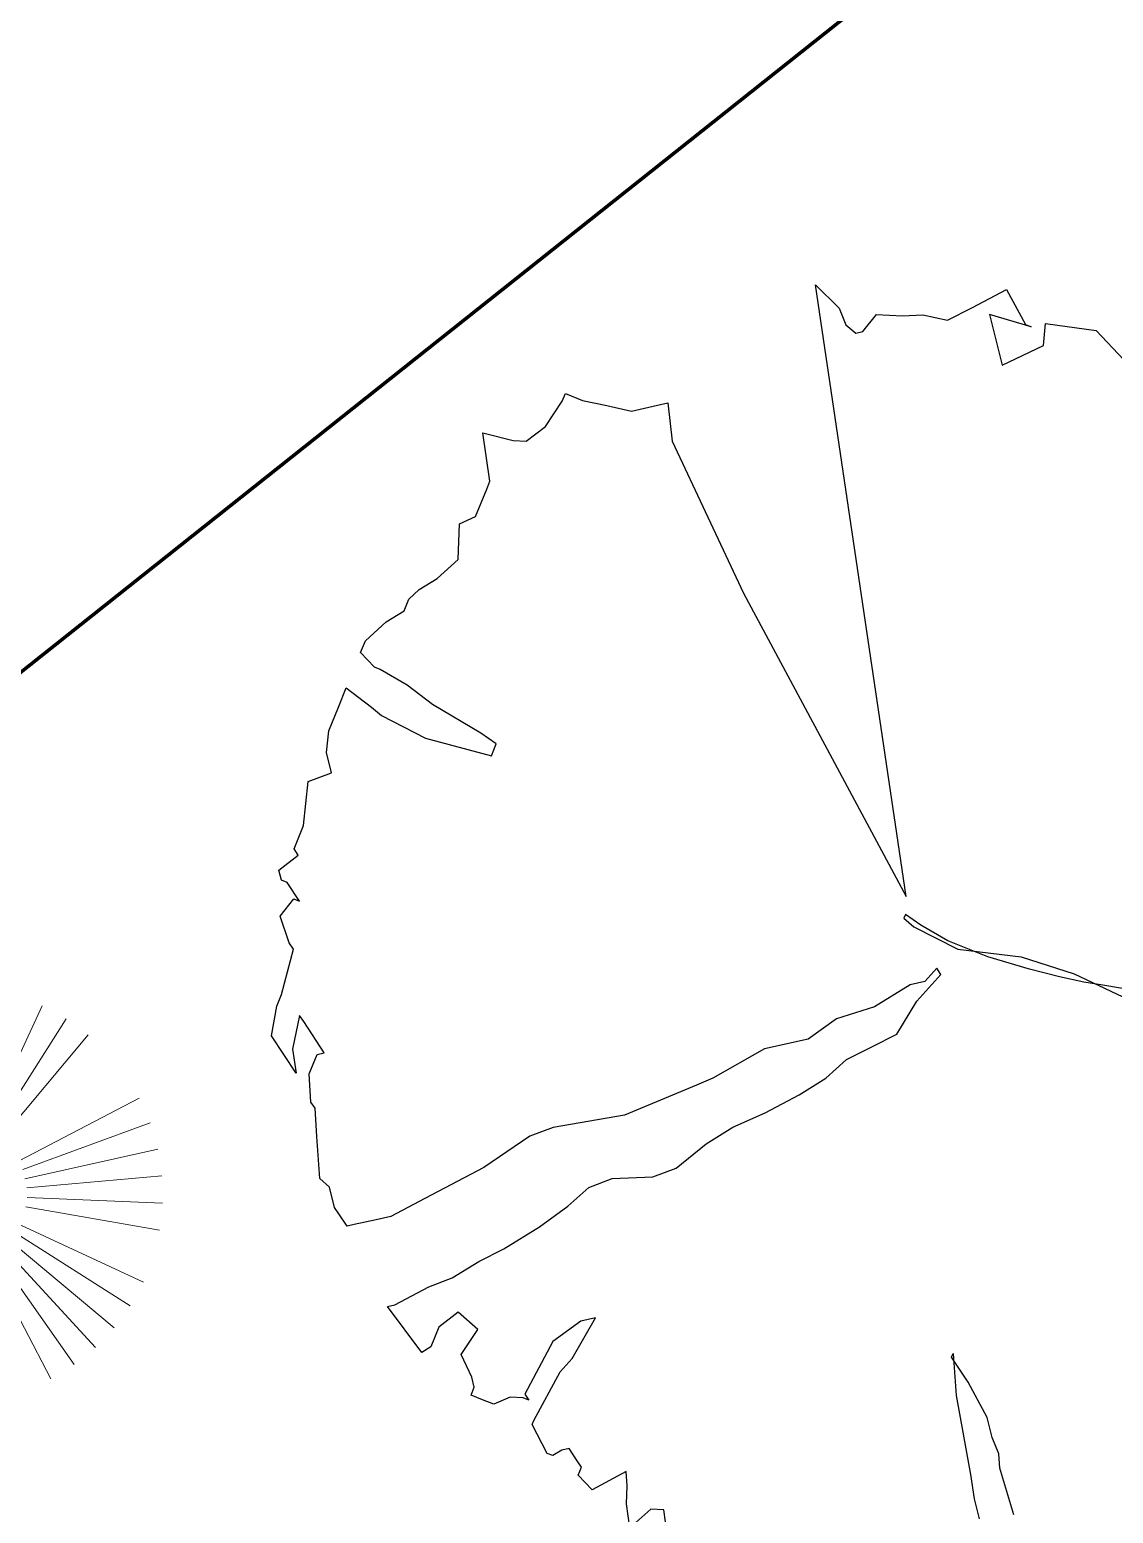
# Model space of a CAD drawing. Header units: millimetres. Extents: x 111 to 1506, y 14 to 566.
# Drawn here: x 254.112 to 255.637, y 124.231 to 126.32 of the extents above; entities that cross this region are included whole.
import ezdxf

# ---------------------------------------------------------------- set-up
doc = ezdxf.new("R2010")
doc.units = ezdxf.units.MM
doc.layers.add('fer', color=8, linetype='Continuous')
doc.layers.add('G', color=254, linetype='Continuous', lineweight=5)
doc.layers.add('PALMERAS114', color=114, linetype='Continuous', lineweight=5)
doc.styles.add('ATTR', font='romans.shx', dxfattribs={"width": 0.8, "height": 2.52})
pattern_1 = [(22.914772, (797.12783, 1599.99595), (0.097837146, 0.241122153), [0.552, -0.184]), (112.914772, (797.29731, 1600.0676), (0.097837146, 0.241122153), [0.552, -0.184])]

# ---------------------------------------------------------------- blocks, each defined once
blk = doc.blocks.new('tr')
at = {"layer": 'fer', "color": 97}
for p, q in [((1379.4432, 206.2581), (1379.3897, 206.2148)), ((1379.4432, 206.2581), (1379.3897, 206.2148)), ((1379.3897, 206.2148), (1379.3718, 206.2061)), ((1379.3897, 206.2148), (1379.3718, 206.2061)), ((1379.4432, 206.1975), (1379.467, 206.2148)), ((1379.4432, 206.1975), (1379.467, 206.2148)), ((1379.354, 206.1888), (1379.3302, 206.1715)), ((1379.354, 206.1888), (1379.3302, 206.1715)), ((1379.3718, 206.2061), (1379.354, 206.1888)), ((1379.3718, 206.2061), (1379.354, 206.1888)), ((1379.4135, 206.1801), (1379.4432, 206.1975)), ((1379.4135, 206.1801), (1379.4432, 206.1975)), ((1379.3302, 206.1715), (1379.2944, 206.1281)), ((1379.3302, 206.1715), (1379.2944, 206.1281)), ((1379.3182, 206.1195), (1379.4135, 206.1801)), ((1379.3182, 206.1195), (1379.4135, 206.1801)), ((1378.7053, 206.0501), (1378.7112, 206.1541)), ((1378.7053, 206.0501), (1378.7112, 206.1541)), ((1378.6934, 206.1455), (1378.7053, 206.0935)), ((1378.6934, 206.1455), (1378.7053, 206.0935)), ((1379.2944, 206.1281), (1379.2706, 206.0935)), ((1379.2944, 206.1281), (1379.2706, 206.0935)), ((1379.2825, 206.1021), (1379.3182, 206.1195)), ((1379.2825, 206.1021), (1379.3182, 206.1195)), ((1378.7053, 206.0935), (1378.7112, 206.0675)), ((1378.7053, 206.0935), (1378.7112, 206.0675)), ((1379.2647, 206.0935), (1379.2825, 206.1021)), ((1379.2647, 206.0935), (1379.2825, 206.1021)), ((1379.2706, 206.0935), (1379.2647, 206.0935)), ((1379.2706, 206.0935), (1379.2647, 206.0935)), ((1378.7112, 206.0675), (1378.7172, 206.0328)), ((1378.7112, 206.0675), (1378.7172, 206.0328)), ((1378.7112, 205.9722), (1378.7053, 206.0501)), ((1378.7112, 205.9722), (1378.7053, 206.0501)), ((1378.7172, 206.0328), (1378.7231, 205.9895)), ((1378.7172, 206.0328), (1378.7231, 205.9895)), ((1378.7231, 205.9895), (1378.7291, 205.9288)), ((1378.7231, 205.9895), (1378.7291, 205.9288)), ((1378.735, 205.8855), (1378.7112, 205.9722)), ((1378.735, 205.8855), (1378.7112, 205.9722)), ((1378.7291, 205.9288), (1378.7291, 205.8682)), ((1378.7291, 205.9288), (1378.7291, 205.8682)), ((1378.7291, 205.8162), (1378.735, 205.8855)), ((1378.7291, 205.8162), (1378.735, 205.8855)), ((1378.7767, 205.8768), (1378.7707, 205.8682)), ((1378.7767, 205.8768), (1378.7707, 205.8682)), ((1378.8243, 205.8595), (1378.7767, 205.8768)), ((1378.8243, 205.8595), (1378.7767, 205.8768)), ((1378.7291, 205.8682), (1378.7231, 205.8248)), ((1378.7291, 205.8682), (1378.7231, 205.8248)), ((1378.7707, 205.8682), (1378.7946, 205.8595)), ((1378.7707, 205.8682), (1378.7946, 205.8595)), ((1378.7946, 205.8595), (1378.8065, 205.8422)), ((1378.7946, 205.8595), (1378.8065, 205.8422)), ((1378.8779, 205.8508), (1378.8243, 205.8595)), ((1378.8779, 205.8508), (1378.8243, 205.8595)), ((1378.8065, 205.8422), (1378.8541, 205.8075)), ((1378.8065, 205.8422), (1378.8541, 205.8075)), ((1378.9076, 205.8248), (1378.8779, 205.8508)), ((1378.9076, 205.8248), (1378.8779, 205.8508)), ((1378.7231, 205.8248), (1378.7172, 205.7988)), ((1378.7231, 205.8248), (1378.7172, 205.7988)), ((1378.7231, 205.7988), (1378.7291, 205.8162)), ((1378.7231, 205.7988), (1378.7291, 205.8162)), ((1378.9374, 205.7988), (1378.9076, 205.8248)), ((1378.9374, 205.7988), (1378.9076, 205.8248)), ((1379.6515, 205.8162), (1379.6218, 205.7988)), ((1379.6515, 205.8162), (1379.6218, 205.7988)), ((1378.7172, 205.7988), (1378.7231, 205.7988)), ((1378.7172, 205.7988), (1378.7231, 205.7988)), ((1378.8541, 205.8075), (1378.8898, 205.7642)), ((1378.8541, 205.8075), (1378.8898, 205.7642)), ((1378.9731, 205.7815), (1378.9374, 205.7988)), ((1378.9731, 205.7815), (1378.9374, 205.7988)), ((1379.6218, 205.7988), (1379.6277, 205.7815)), ((1379.6218, 205.7988), (1379.6277, 205.7815)), ((1377.8543, 205.7382), (1377.8781, 205.7902)), ((1377.8543, 205.7382), (1377.8781, 205.7902)), ((1378.6934, 205.7902), (1377.9435, 205.3482)), ((1378.6934, 205.7902), (1377.9435, 205.3482)), ((1378.3839, 205.4175), (1378.6934, 205.7902)), ((1378.3839, 205.4175), (1378.6934, 205.7902)), ((1379.0088, 205.7555), (1378.9731, 205.7815)), ((1379.0088, 205.7555), (1378.9731, 205.7815)), ((1379.6277, 205.7815), (1379.6634, 205.7642)), ((1379.6277, 205.7815), (1379.6634, 205.7642)), ((1378.8898, 205.7642), (1378.9314, 205.7382)), ((1378.8898, 205.7642), (1378.9314, 205.7382)), ((1379.0505, 205.7208), (1379.0088, 205.7555)), ((1379.0505, 205.7208), (1379.0088, 205.7555)), ((1379.6634, 205.7642), (1379.6337, 205.7468)), ((1379.6634, 205.7642), (1379.6337, 205.7468)), ((1377.8721, 205.6688), (1377.8543, 205.7382)), ((1377.8721, 205.6688), (1377.8543, 205.7382)), ((1378.9314, 205.7382), (1378.9671, 205.6862)), ((1378.9314, 205.7382), (1378.9671, 205.6862)), ((1379.6099, 205.7382), (1379.592, 205.7295)), ((1379.6099, 205.7382), (1379.592, 205.7295)), ((1379.592, 205.7295), (1379.6337, 205.6948)), ((1379.592, 205.7295), (1379.6337, 205.6948)), ((1379.6337, 205.7468), (1379.6099, 205.7382)), ((1379.6337, 205.7468), (1379.6099, 205.7382)), ((1379.0862, 205.6862), (1379.0505, 205.7208)), ((1379.0862, 205.6862), (1379.0505, 205.7208)), ((1379.6337, 205.6948), (1379.6218, 205.6688)), ((1379.6337, 205.6948), (1379.6218, 205.6688)), ((1379.6337, 205.6948), (1379.6337, 205.6948)), ((1379.6337, 205.6948), (1379.6337, 205.6948)), ((1377.9019, 205.6775), (1377.8721, 205.6688)), ((1377.9019, 205.6775), (1377.8721, 205.6688)), ((1377.9495, 205.6342), (1377.9019, 205.6775)), ((1377.9495, 205.6342), (1377.9019, 205.6775)), ((1378.9671, 205.6862), (1379.0326, 205.6342)), ((1378.9671, 205.6862), (1379.0326, 205.6342)), ((1379.1219, 205.6602), (1379.0862, 205.6862)), ((1379.1219, 205.6602), (1379.0862, 205.6862)), ((1379.6099, 205.6688), (1379.6039, 205.6602)), ((1379.6099, 205.6688), (1379.6039, 205.6602)), ((1379.6158, 205.6688), (1379.6099, 205.6688)), ((1379.6158, 205.6688), (1379.6099, 205.6688)), ((1379.6218, 205.6688), (1379.6158, 205.6688)), ((1379.6218, 205.6688), (1379.6158, 205.6688)), ((1377.884, 205.6515), (1377.89, 205.5909)), ((1377.884, 205.6515), (1377.884, 205.6515)), ((1377.884, 205.6429), (1377.884, 205.6515)), ((1377.884, 205.6515), (1377.89, 205.5909)), ((1377.884, 205.6515), (1377.884, 205.6515)), ((1377.884, 205.6429), (1377.884, 205.6515)), ((1379.1695, 205.6342), (1379.1219, 205.6602)), ((1379.1695, 205.6342), (1379.1219, 205.6602)), ((1379.6039, 205.6602), (1379.592, 205.6429)), ((1379.6039, 205.6602), (1379.592, 205.6429)), ((1377.8483, 205.5995), (1377.884, 205.6429)), ((1377.8483, 205.5995), (1377.884, 205.6429)), ((1377.89, 205.5909), (1377.9495, 205.6342)), ((1377.89, 205.5909), (1377.9495, 205.6342)), ((1379.0326, 205.6342), (1379.0505, 205.6169)), ((1379.0326, 205.6342), (1379.0505, 205.6169)), ((1379.1933, 205.6082), (1379.1695, 205.6342)), ((1379.1933, 205.6082), (1379.1695, 205.6342)), ((1379.592, 205.6429), (1379.598, 205.6342)), ((1379.592, 205.6429), (1379.598, 205.6342)), ((1379.598, 205.6342), (1379.6099, 205.6255)), ((1379.598, 205.6342), (1379.6099, 205.6255)), ((1379.6099, 205.6255), (1379.6099, 205.6169)), ((1379.6099, 205.6255), (1379.6099, 205.6169)), ((1379.0505, 205.6169), (1379.1278, 205.5389)), ((1379.0505, 205.6169), (1379.1278, 205.5389)), ((1379.2171, 205.5562), (1379.1933, 205.6082)), ((1379.2171, 205.5562), (1379.1933, 205.6082)), ((1379.4075, 205.6082), (1379.4194, 205.5909)), ((1379.473, 205.5995), (1379.4075, 205.6082)), ((1379.4075, 205.6082), (1379.4194, 205.5909)), ((1379.473, 205.5995), (1379.4075, 205.6082)), ((1379.6099, 205.6169), (1379.5801, 205.5822)), ((1379.6099, 205.6169), (1379.5801, 205.5822)), ((1377.89, 205.5649), (1377.8483, 205.5995)), ((1377.89, 205.5649), (1377.8483, 205.5995)), ((1379.4194, 205.5909), (1379.4611, 205.5649)), ((1379.4194, 205.5909), (1379.4611, 205.5649)), ((1379.4968, 205.5909), (1379.473, 205.5995)), ((1379.4968, 205.5909), (1379.473, 205.5995)), ((1379.5741, 205.5822), (1379.4968, 205.5909)), ((1379.5741, 205.5822), (1379.4968, 205.5909)), ((1377.9197, 205.5389), (1377.89, 205.5649)), ((1377.9197, 205.5389), (1377.89, 205.5649)), ((1379.4611, 205.5649), (1379.5444, 205.5562)), ((1379.4611, 205.5649), (1379.5444, 205.5562)), ((1379.5444, 205.5562), (1379.5503, 205.5649)), ((1379.5444, 205.5562), (1379.5503, 205.5649)), ((1379.5503, 205.5649), (1379.5503, 205.5562)), ((1379.5503, 205.5649), (1379.5503, 205.5562)), ((1379.5801, 205.5822), (1379.5741, 205.5822)), ((1379.5801, 205.5822), (1379.5741, 205.5822)), ((1379.2409, 205.5302), (1379.2171, 205.5562)), ((1379.2409, 205.5302), (1379.2171, 205.5562)), ((1379.5503, 205.5562), (1379.5563, 205.5389)), ((1379.5503, 205.5562), (1379.5563, 205.5389)), ((1377.9257, 205.5042), (1377.9197, 205.5389)), ((1377.9257, 205.5042), (1377.9197, 205.5389)), ((1379.1278, 205.5389), (1379.1814, 205.4522)), ((1379.1278, 205.5389), (1379.1814, 205.4522)), ((1379.2766, 205.5129), (1379.2409, 205.5302)), ((1379.2766, 205.5129), (1379.2409, 205.5302)), ((1379.5563, 205.5389), (1379.5741, 205.5215)), ((1379.5563, 205.5389), (1379.5741, 205.5215)), ((1379.5741, 205.5215), (1379.5741, 205.5042)), ((1379.5741, 205.5215), (1379.5741, 205.5042)), ((1377.9376, 205.4782), (1377.9257, 205.5042)), ((1377.9376, 205.4782), (1377.9257, 205.5042)), ((1379.3182, 205.4869), (1379.2766, 205.5129)), ((1379.3182, 205.4869), (1379.2766, 205.5129)), ((1379.5741, 205.5042), (1379.5741, 205.4869)), ((1379.5741, 205.5042), (1379.5741, 205.4869)), ((1379.3659, 205.4522), (1379.3182, 205.4869)), ((1379.3659, 205.4522), (1379.3182, 205.4869)), ((1379.5622, 205.4869), (1379.5503, 205.4782)), ((1379.5622, 205.4869), (1379.5503, 205.4782)), ((1379.5741, 205.4869), (1379.5622, 205.4869)), ((1379.5741, 205.4869), (1379.5622, 205.4869)), ((1377.9495, 205.4435), (1377.9376, 205.4782)), ((1377.9495, 205.4435), (1377.9376, 205.4782)), ((1379.4849, 205.4609), (1379.473, 205.4262)), ((1379.4849, 205.4609), (1379.473, 205.4262)), ((1379.5265, 205.4522), (1379.4849, 205.4609)), ((1379.5265, 205.4522), (1379.4849, 205.4609)), ((1379.5503, 205.4782), (1379.5265, 205.4522)), ((1379.5503, 205.4782), (1379.5265, 205.4522)), ((1379.5503, 205.4782), (1379.5503, 205.4782)), ((1379.5503, 205.4782), (1379.5503, 205.4782)), ((1377.9793, 205.4349), (1377.9495, 205.4435)), ((1377.9793, 205.4349), (1377.9495, 205.4435)), ((1379.1814, 205.4522), (1379.2052, 205.4262)), ((1379.1814, 205.4522), (1379.2052, 205.4262)), ((1379.3956, 205.4262), (1379.3659, 205.4522)), ((1379.3956, 205.4262), (1379.3659, 205.4522)), ((1377.9852, 205.4262), (1377.9793, 205.4349)), ((1377.9852, 205.4262), (1377.9793, 205.4349)), ((1377.9793, 205.4089), (1377.9852, 205.4262)), ((1377.9793, 205.4089), (1377.9852, 205.4262)), ((1378.2232, 205.2442), (1378.3839, 205.4175)), ((1378.2232, 205.2442), (1378.3839, 205.4175)), ((1379.2052, 205.4262), (1379.2706, 205.3829)), ((1379.2052, 205.4262), (1379.2706, 205.3829)), ((1379.4313, 205.4002), (1379.3956, 205.4262)), ((1379.4313, 205.4002), (1379.3956, 205.4262)), ((1379.473, 205.4262), (1379.5027, 205.4089)), ((1379.473, 205.4262), (1379.5027, 205.4089)), ((1377.9614, 205.3915), (1377.9793, 205.4089)), ((1377.9614, 205.3915), (1377.9793, 205.4089)), ((1379.4551, 205.3742), (1379.4313, 205.4002)), ((1379.4551, 205.3742), (1379.4313, 205.4002)), ((1379.5027, 205.4089), (1379.5325, 205.4089)), ((1379.5027, 205.4089), (1379.5325, 205.4089)), ((1379.5444, 205.4002), (1379.5027, 205.3309)), ((1379.5444, 205.4002), (1379.5027, 205.3309)), ((1379.5325, 205.4089), (1379.5444, 205.4002)), ((1379.5325, 205.4089), (1379.5444, 205.4002)), ((1377.9435, 205.3482), (1377.9614, 205.3915)), ((1377.9435, 205.3482), (1377.9614, 205.3915)), ((1379.2706, 205.3829), (1379.3421, 205.3222)), ((1379.2706, 205.3829), (1379.3421, 205.3222)), ((1379.4968, 205.3396), (1379.4551, 205.3742)), ((1379.4968, 205.3396), (1379.4551, 205.3742)), ((1377.9435, 205.3482), (1377.9435, 205.3482)), ((1377.9435, 205.3482), (1377.9435, 205.3482)), ((1379.5027, 205.3309), (1379.4968, 205.3396)), ((1379.5027, 205.3309), (1379.4968, 205.3396)), ((1379.3421, 205.3222), (1379.3837, 205.2876)), ((1379.3421, 205.3222), (1379.3837, 205.2876)), ((1379.3837, 205.2876), (1379.3956, 205.2702)), ((1379.3837, 205.2876), (1379.3956, 205.2702)), ((1379.3956, 205.2702), (1379.4135, 205.2442)), ((1379.3956, 205.2702), (1379.4135, 205.2442)), ((1378.1756, 205.2182), (1378.2232, 205.2442)), ((1378.1756, 205.2182), (1378.2232, 205.2442)), ((1379.4194, 205.2356), (1379.4075, 205.2182)), ((1379.4194, 205.2356), (1379.4075, 205.2182)), ((1379.4135, 205.2442), (1379.4194, 205.2356)), ((1379.4135, 205.2442), (1379.4135, 205.2442)), ((1379.4135, 205.2442), (1379.4194, 205.2356)), ((1379.4135, 205.2442), (1379.4135, 205.2442)), ((1378.1756, 205.2182), (1378.1756, 205.2182)), ((1378.1756, 205.2182), (1378.1756, 205.2182)), ((1378.1875, 205.2009), (1378.1756, 205.2182)), ((1378.1756, 205.2182), (1378.1756, 205.2182)), ((1378.1756, 205.2182), (1378.1756, 205.2182)), ((1378.1875, 205.2009), (1378.1756, 205.2182)), ((1379.4016, 205.2096), (1379.3778, 205.1922)), ((1379.4016, 205.2096), (1379.3778, 205.1922)), ((1379.4075, 205.2182), (1379.4016, 205.2096)), ((1379.4075, 205.2182), (1379.4016, 205.2096)), ((1378.2054, 205.1749), (1378.1875, 205.2009)), ((1378.2054, 205.1749), (1378.1875, 205.2009)), ((1379.3778, 205.1922), (1379.3718, 205.1749)), ((1379.3778, 205.1922), (1379.3718, 205.1749)), ((1379.3778, 205.1922), (1379.3778, 205.1922)), ((1379.3778, 205.1922), (1379.3778, 205.1922)), ((1379.3778, 205.1922), (1379.3778, 205.1922)), ((1379.3778, 205.1922), (1379.3778, 205.1922)), ((1378.2113, 205.1402), (1378.2054, 205.1749)), ((1378.2113, 205.1402), (1378.2054, 205.1749)), ((1378.7112, 205.1749), (1378.7053, 205.1489)), ((1378.7112, 205.1749), (1378.7053, 205.1489)), ((1378.7291, 205.1749), (1378.7112, 205.1749)), ((1378.7291, 205.1749), (1378.7112, 205.1749)), ((1378.741, 205.0796), (1378.7291, 205.1749)), ((1378.741, 205.0796), (1378.7291, 205.1749)), ((1379.3718, 205.1749), (1379.3182, 205.1489)), ((1379.3718, 205.1749), (1379.3182, 205.1489)), ((1378.7053, 205.1489), (1378.6934, 205.0709)), ((1378.7053, 205.1489), (1378.6934, 205.0709)), ((1379.3182, 205.1489), (1379.2825, 205.1316)), ((1379.3182, 205.1489), (1379.2825, 205.1316)), ((1379.3182, 205.1489), (1379.3182, 205.1489)), ((1379.3182, 205.1489), (1379.3182, 205.1489)), ((1378.2113, 205.1402), (1378.2113, 205.1402)), ((1378.2173, 205.1056), (1378.2113, 205.1402)), ((1378.2113, 205.1402), (1378.2113, 205.1402)), ((1378.2173, 205.1056), (1378.2113, 205.1402)), ((1379.2825, 205.1316), (1379.2766, 205.1229)), ((1379.2825, 205.1316), (1379.2766, 205.1229)), ((1378.2173, 205.0796), (1378.2173, 205.1056)), ((1378.2173, 205.0796), (1378.2173, 205.1056)), ((1379.2052, 205.1142), (1379.1754, 205.0709)), ((1379.2052, 205.1142), (1379.1754, 205.0709)), ((1379.2111, 205.1056), (1379.2052, 205.1142)), ((1379.2111, 205.1056), (1379.2052, 205.1142)), ((1379.2409, 205.1056), (1379.2111, 205.1056)), ((1379.2409, 205.1056), (1379.2111, 205.1056)), ((1379.2766, 205.1229), (1379.2409, 205.1056)), ((1379.2766, 205.1229), (1379.2409, 205.1056)), ((1379.2468, 205.0882), (1379.2111, 205.0363)), ((1379.2468, 205.0882), (1379.2111, 205.0363)), ((1379.2171, 205.0709), (1379.2468, 205.0882)), ((1379.2171, 205.0709), (1379.2468, 205.0882)), ((1378.2292, 205.0796), (1378.2173, 205.0796)), ((1378.2292, 205.0796), (1378.2173, 205.0796)), ((1378.2709, 205.0709), (1378.2292, 205.0796)), ((1378.2709, 205.0709), (1378.2292, 205.0796)), ((1378.3006, 205.0536), (1378.2709, 205.0709)), ((1378.3006, 205.0536), (1378.2709, 205.0709)), ((1378.6934, 205.0709), (1378.6815, 205.0276)), ((1378.6934, 205.0709), (1378.6815, 205.0276)), ((1378.735, 205.0103), (1378.741, 205.0796)), ((1378.735, 205.0103), (1378.741, 205.0796)), ((1379.1695, 205.0622), (1379.2171, 205.0709)), ((1379.1754, 205.0709), (1379.1695, 205.0622)), ((1379.1695, 205.0622), (1379.2171, 205.0709)), ((1379.1754, 205.0709), (1379.1695, 205.0622)), ((1378.3066, 205.0363), (1378.3006, 205.0536)), ((1378.3066, 205.0363), (1378.3006, 205.0536)), ((1378.3125, 204.9929), (1378.3066, 205.0363)), ((1378.3125, 204.9929), (1378.3066, 205.0363)), ((1378.372, 205.0276), (1378.3125, 204.9929)), ((1378.372, 205.0276), (1378.3125, 204.9929)), ((1378.3839, 205.0276), (1378.372, 205.0276)), ((1378.3839, 205.0276), (1378.372, 205.0276)), ((1378.4256, 205.0276), (1378.3839, 205.0276)), ((1378.4256, 205.0276), (1378.3839, 205.0276)), ((1378.4434, 205.0103), (1378.4256, 205.0276)), ((1378.4434, 205.0103), (1378.4256, 205.0276)), ((1378.491, 205.0276), (1378.4434, 205.0103)), ((1378.491, 205.0276), (1378.4434, 205.0103)), ((1378.5268, 205.0103), (1378.491, 205.0276)), ((1378.5268, 205.0103), (1378.491, 205.0276)), ((1378.6815, 205.0276), (1378.6755, 204.9843)), ((1378.6815, 205.0276), (1378.6755, 204.9843)), ((1379.0862, 205.0189), (1379.0802, 205.0103)), ((1379.0862, 205.0189), (1379.0802, 205.0103)), ((1379.1516, 205.0276), (1379.0862, 205.0189)), ((1379.1516, 205.0276), (1379.0862, 205.0189)), ((1379.0862, 205.0189), (1379.0862, 205.0189)), ((1379.0862, 205.0189), (1379.0862, 205.0189)), ((1379.1695, 205.0276), (1379.1516, 205.0276)), ((1379.1695, 205.0276), (1379.1516, 205.0276)), ((1379.2111, 205.0363), (1379.1695, 205.0276)), ((1379.2111, 205.0363), (1379.1695, 205.0276)), ((1378.5506, 204.9929), (1378.5268, 205.0103)), ((1378.5506, 204.9929), (1378.5268, 205.0103)), ((1378.7291, 204.9929), (1378.735, 205.0103)), ((1378.7291, 204.9929), (1378.735, 205.0103)), ((1379.0207, 205.0016), (1379.0028, 204.9756)), ((1379.0207, 205.0016), (1379.0028, 204.9756)), ((1379.0207, 204.9929), (1379.0207, 205.0016)), ((1379.0207, 204.9929), (1379.0207, 205.0016)), ((1379.0802, 205.0103), (1379.0505, 204.9843)), ((1379.0802, 205.0103), (1379.0505, 204.9843)), ((1378.5684, 204.9843), (1378.5506, 204.9929)), ((1378.5684, 204.9843), (1378.5506, 204.9929)), ((1378.5863, 204.9843), (1378.5684, 204.9843)), ((1378.5863, 204.9843), (1378.5684, 204.9843)), ((1378.6101, 204.9669), (1378.5863, 204.9843)), ((1378.6101, 204.9669), (1378.5863, 204.9843)), ((1378.6755, 204.9843), (1378.6755, 204.9756)), ((1378.6755, 204.9843), (1378.6755, 204.9756)), ((1378.7172, 204.9496), (1378.7291, 204.9929)), ((1378.7172, 204.9496), (1378.7291, 204.9929)), ((1379.0505, 204.9843), (1379.0207, 204.9929)), ((1379.0505, 204.9843), (1379.0207, 204.9929)), ((1379.0505, 204.9843), (1379.0505, 204.9843)), ((1379.0505, 204.9843), (1379.0505, 204.9843)), ((1379.0505, 204.9843), (1379.0505, 204.9843)), ((1379.0505, 204.9843), (1379.0505, 204.9843)), ((1378.6458, 204.9496), (1378.6101, 204.9669)), ((1378.6458, 204.9496), (1378.6101, 204.9669)), ((1378.6755, 204.9756), (1378.6636, 204.9496)), ((1378.6755, 204.9756), (1378.6636, 204.9496)), ((1378.8124, 204.9583), (1378.7827, 204.9496)), ((1378.8124, 204.9583), (1378.7827, 204.9496)), ((1378.8362, 204.9756), (1378.8124, 204.9583)), ((1378.8362, 204.9756), (1378.8124, 204.9583)), ((1378.86, 204.9496), (1378.8362, 204.9756)), ((1378.86, 204.9496), (1378.8362, 204.9756)), ((1378.8898, 204.9583), (1378.86, 204.9496)), ((1378.8898, 204.9583), (1378.86, 204.9496)), ((1378.9195, 204.9669), (1378.8898, 204.9583)), ((1378.9195, 204.9669), (1378.8898, 204.9583)), ((1378.9552, 204.9669), (1378.9195, 204.9669)), ((1378.9552, 204.9669), (1378.9195, 204.9669)), ((1378.9612, 204.9756), (1378.9552, 204.9669)), ((1378.9612, 204.9756), (1378.9552, 204.9669)), ((1378.9909, 204.9583), (1378.9612, 204.9756)), ((1378.9909, 204.9583), (1378.9612, 204.9756)), ((1379.0028, 204.9669), (1378.9909, 204.9583)), ((1379.0028, 204.9669), (1378.9909, 204.9583)), ((1379.0028, 204.9756), (1379.0028, 204.9669)), ((1379.0028, 204.9756), (1379.0028, 204.9669)), ((1378.6636, 204.9496), (1378.6458, 204.9496)), ((1378.6636, 204.9496), (1378.6458, 204.9496)), ((1378.7469, 204.9496), (1378.7172, 204.9496)), ((1378.7469, 204.9496), (1378.7172, 204.9496)), ((1378.7827, 204.9496), (1378.7469, 204.9496)), ((1378.7827, 204.9496), (1378.7469, 204.9496))]:
    blk.add_line(p, q, dxfattribs=at)
blk = doc.blocks.new('EVG7')
for p, q in [((-6.59, 19.1), (-16.71, 56.87)), ((-3.91, 19.67), (-9.01, 58.4)), ((1.55, 19.67), (6.65, 58.4)), ((4.23, 19.1), (14.35, 56.87)), ((-9.21, 18.3), (-24.14, 54.35)), ((6.85, 18.3), (21.78, 54.35)), ((-11.62, 16.99), (-31.18, 50.87)), ((9.26, 16.99), (28.82, 50.87)), ((-13.82, 15.38), (-37.7, 46.51)), ((-16, 13.74), (-43.6, 41.34)), ((-17.84, 11.7), (-48.78, 35.44)), ((15.48, 11.7), (46.42, 35.44)), ((17.04, 9.43), (50.78, 28.91)), ((-20.59, 6.96), (-56.61, 21.87)), ((18.24, 6.96), (54.25, 21.87)), ((-21.61, 4.39), (-59.13, 14.44)), ((19.8, 1.68), (58.31, 6.74)), ((-22.19, -1.09), (-61.18, -1.09)), ((-22.16, -3.85), (-60.66, -8.92)), ((19.8, -3.85), (58.31, -8.92)), ((19.83, -1.09), (58.82, -1.09)), ((19.25, -6.56), (56.78, -16.62)), ((-20.59, -9.13), (-56.61, -24.05)), ((-19.4, -11.61), (-53.14, -31.09)), ((-17.84, -13.87), (-48.78, -37.61)), ((13.64, -15.91), (41.25, -43.51)), ((15.48, -13.87), (46.42, -37.61)), ((-13.82, -17.56), (-37.7, -48.69)), ((-11.62, -19.17), (-31.18, -53.05)), ((-9.21, -20.47), (-24.14, -56.52)), ((-6.59, -21.27), (-16.71, -59.04)), ((4.23, -21.27), (14.35, -59.04)), ((6.85, -20.47), (21.78, -56.52)), ((9.26, -19.17), (28.82, -53.05)), ((11.46, -17.56), (35.35, -48.69)), ((-3.91, -21.84), (-9.01, -60.57)), ((-1.18, -22.12), (-1.18, -61.09))]:
    blk.add_line(p, q)
at = {"style": 'ATTR', "width": 0.8, "flags": 9}
blk.add_attdef('ESTCODE', (0, 0), '', height=0.7, dxfattribs=at)

msp = doc.modelspace()

# ---------------------------------------------------------------- hatches: boundary and pattern name
at = {"lineweight": 100, "ltscale": 1000}
h = msp.add_hatch(dxfattribs=at)
h.set_pattern_fill('AR-HBONE', color=256, scale=0.046, angle=-22.08523, style=0)
h.set_pattern_definition(pattern_1)
edge = h.paths.add_edge_path()
edge.add_line((295.08201, 132.30753), (297.74963, 131.63818))
edge.add_line((297.74963, 131.63818), (297.54448, 130.9164))
edge.add_line((297.54448, 130.9164), (248.83294, 99.17733))
edge.add_line((248.83294, 99.17733), (247.06971, 88.40748))
edge.add_line((247.06971, 88.40748), (245.10407, 88.77997))
edge.add_line((245.10407, 88.77997), (247.00179, 100.37129))
edge.add_line((247.00179, 100.37129), (294.89948, 131.58008))
edge.add_line((294.89948, 131.58008), (295.07765, 132.30862))
edge.add_line((295.07765, 132.30862), (297.72701, 131.64385))
at = {"layer": 'G', "lineweight": 100, "ltscale": 1000}
h = msp.add_hatch(dxfattribs=at)
h.set_pattern_fill('AR-HBONE', color=256, scale=0.046, angle=-22.08523, style=0)
h.set_pattern_definition(pattern_1)
edge = h.paths.add_edge_path()
edge.add_line((242.87844, 131.15454), (244.07692, 132.21456))
edge.add_line((244.07692, 132.21456), (263.01378, 110.80425))
edge.add_line((263.01378, 110.80425), (261.65868, 109.92131))
edge.add_line((261.65868, 109.92131), (242.89743, 131.13308))

# ---------------------------------------------------------------- linework, layer by layer
at = {"lineweight": 100, "ltscale": 1000}
msp.add_line((259.12604, 129.41166), (253.31351, 124.79034), dxfattribs=at)

# ---------------------------------------------------------------- block references
at = {"lineweight": 100, "rotation": 247.9147716791316}
msp.add_blockref('tr', (583.02399, 1480.00636), dxfattribs=at)
at = {"layer": 'PALMERAS114', "extrusion": (0, 0, -1), "xscale": -0.004880888891868356, "yscale": 0.004880888891718753, "zscale": -0.004880888891868356, "rotation": 294.9205878507973}
msp.add_blockref('EVG7', (-254.00443, 124.68765), dxfattribs=at)

doc.saveas('drawing.dxf')
